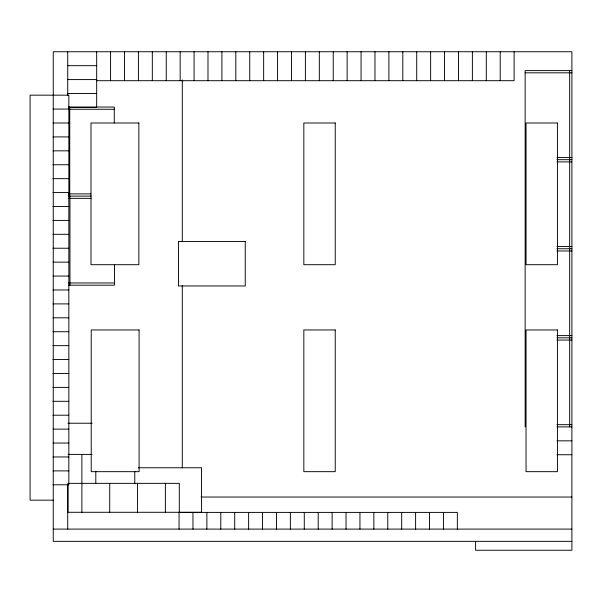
<?xml version="1.0" encoding="UTF-8"?>
<svg xmlns="http://www.w3.org/2000/svg" width="602" height="602" viewBox="0 0 602 602"><rect width="100%" height="100%" fill="white"/><g stroke="black" fill="none" stroke-linecap="round" stroke-linejoin="round"><path stroke-width="0.9" d="M67.725 65.671L96.674 65.671M571.9 70.607L525.147 70.607L525.147 426.908M525.147 72.827L571.9 72.827M67.725 79.584L96.674 79.584M96.674 80.698L514.123 80.698L514.123 51.749M67.725 93.498L96.674 93.498M68.267 107.036L114.282 107.036L114.282 122.981M68.658 107.412L96.674 107.412L96.674 51.749M52.968 109.082L68.839 109.082M68.462 109.263L114.282 109.263M52.968 122.996L68.839 122.996M52.968 136.91L68.839 136.91M52.968 150.831L68.839 150.831M556.94 157.453L571.9 157.453M556.94 159.68L571.9 159.68M556.94 161.908L571.9 161.908M52.968 164.745L68.839 164.745M52.968 178.659L68.839 178.659M52.968 192.572L68.839 192.572M68.462 193.889L90.902 193.889M68.267 196.117L91.105 196.117M68.658 198.344L91.105 198.344M52.968 206.486L68.839 206.486M52.968 220.407L68.839 220.407M52.968 234.321L68.839 234.321M556.94 246.534L571.9 246.534M52.968 248.235L68.839 248.235M556.94 248.754L571.9 248.754M556.94 250.981L571.9 250.981M52.968 262.148L68.839 262.148M52.968 276.062L68.839 276.062M68.658 282.963L114.478 282.963M68.47 285.19L114.478 285.19L114.478 264.564M52.968 289.976L68.839 289.976M52.968 303.897L68.839 303.897M52.968 317.811L68.839 317.811M52.968 331.725L68.839 331.725M556.94 335.607L571.9 335.607M556.94 337.835L571.9 337.835M556.94 340.062L571.9 340.062M52.968 345.638L68.839 345.638M52.968 359.552L68.839 359.552M52.968 373.473L68.839 373.473M52.968 387.387L68.839 387.387M52.968 401.301L68.839 401.301M52.968 415.214L68.839 415.214M67.973 423.229L92.091 423.229M556.94 424.688L571.9 424.688M556.94 426.908L571.9 426.908M52.968 429.128L68.839 429.128M556.963 440.83L571.9 440.83M52.968 443.049L68.839 443.049M67.973 454.397L92.091 454.397M556.963 454.743L571.9 454.743M52.968 456.963L68.839 456.963M138.475 467.762L201.557 467.762L201.557 512.287L67.973 512.287L67.973 484.279M52.968 470.877L68.839 470.877M67.973 483.346L179.291 483.346L179.291 512.287M52.968 484.791L68.839 484.791L68.839 95.169L30.1 95.169L30.1 500.157L53.254 500.157M201.053 497.034L571.9 497.034M53.254 529.098L571.9 529.098M571.9 541.341L53.254 541.341L53.254 51.749L571.9 51.749L571.9 550.251L475.61 550.251L475.61 541.341M569.673 70.607L569.673 426.908M500.209 51.749L500.209 80.698M486.296 51.749L486.296 80.698M472.382 51.749L472.382 80.698M458.461 51.749L458.461 80.698M457.347 529.203L457.347 512.4L179.05 512.4L179.05 529.203M444.547 51.749L444.547 80.698M443.433 512.4L443.433 529.203M430.633 51.749L430.633 80.698M429.519 512.4L429.519 529.203M416.719 51.749L416.719 80.698M415.606 512.4L415.606 529.203M402.806 51.749L402.806 80.698M401.692 512.4L401.692 529.203M388.884 51.749L388.884 80.698M387.778 512.4L387.778 529.203M374.971 51.749L374.971 80.698M373.857 512.4L373.857 529.203M361.057 51.749L361.057 80.698M359.943 512.4L359.943 529.203M347.143 51.749L347.143 80.698M346.03 512.4L346.03 529.203M333.23 51.749L333.23 80.698M332.116 512.4L332.116 529.203M319.316 51.749L319.316 80.698M318.202 512.4L318.202 529.203M305.395 51.749L305.395 80.698M304.281 512.4L304.281 529.203M291.481 51.749L291.481 80.698M290.367 512.4L290.367 529.203M277.567 51.749L277.567 80.698M276.453 512.4L276.453 529.203M263.653 51.749L263.653 80.698M262.54 512.4L262.54 529.203M249.74 51.749L249.74 80.698M248.626 512.4L248.626 529.203M235.818 51.749L235.818 80.698M234.705 512.4L234.705 529.203M221.905 51.749L221.905 80.698M220.791 512.4L220.791 529.203M207.991 51.749L207.991 80.698M206.877 512.4L206.877 529.203M194.077 51.749L194.077 80.698M192.964 512.4L192.964 529.203M182.278 79.938L182.278 241.515M182.278 285.664L182.278 467.912M180.164 51.749L180.164 80.698M166.242 51.749L166.242 80.698M165.377 483.346L165.377 512.287M152.329 51.749L152.329 80.698M138.415 51.749L138.415 80.698M137.549 483.346L137.549 512.287M134.765 471.471L134.765 483.526M124.501 51.749L124.501 80.698M110.587 51.749L110.587 80.698M109.715 483.346L109.715 512.287M95.801 471.208L95.801 483.346M81.887 454.397L81.887 512.287M69.952 196.117L69.952 285.19M69.749 107.036L69.749 196.117M67.725 51.749L67.725 95.349M67.725 484.023L67.725 529.128M138.859 122.996L90.992 122.996L90.992 264.707L138.859 264.707L138.859 122.996M335.231 122.996L303.837 122.996L303.837 264.707L335.231 264.707L335.231 122.996M557.429 122.996L526.035 122.996L526.035 264.707L557.429 264.707L557.429 122.996M245.24 241.447L178.448 241.447L178.448 285.973L245.24 285.973L245.24 241.447M139.085 329.956L91.218 329.956L91.218 471.667L139.085 471.667L139.085 329.956M335.231 329.956L303.837 329.956L303.837 471.667L335.231 471.667L335.231 329.956M557.429 329.956L526.035 329.956L526.035 471.667L557.429 471.667L557.429 329.956"/></g></svg>
